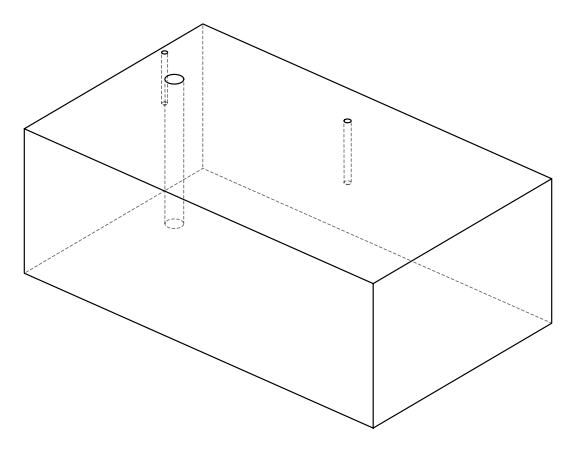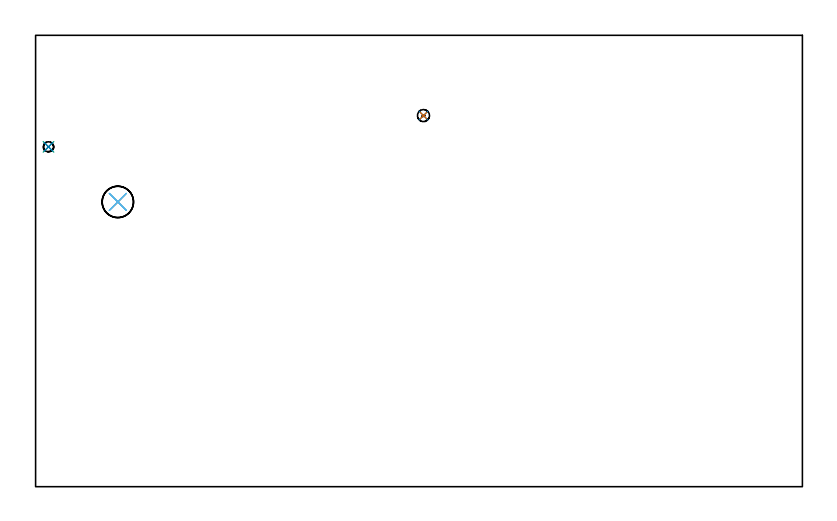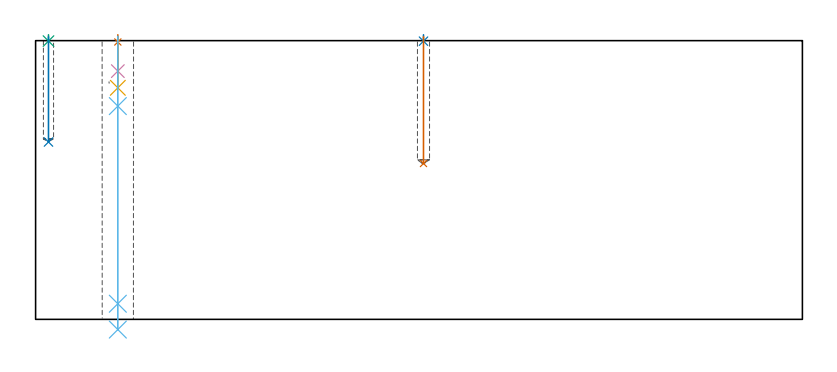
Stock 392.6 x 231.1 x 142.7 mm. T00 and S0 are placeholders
(PLAN: 8 operations, 5 tool changes, 1.5 min)
(1 SPOT_DRILL | STEP1HOLE | NXT0321_9005460120000 | 0.03 min | 3 mm3)
(2 SPOT_DRILL_1 | STEP1POCKET | NXT0321_9005460120000 | 0.03 min | 0 mm3)
(3 SPOT_DRILL_2 | STEP1POCKET_1 | NXT0321_9005460120000 | 0.03 min | 0 mm3)
(4 DRILL_BLIND_HOLE_INTO_CENTER | STEP1HOLE | UGT0301_217 | 0.07 min | 1139 mm3)
(5 DRILL_TO_ENLARGE_BLIND_HOLE | STEP1HOLE | NXT0301_111 | 0.11 min | 3440 mm3)
(6 GUN_DRILL_THROUGH_HOLE | STEP1HOLE | UGT0307_013 | 0.8 min | 24107 mm3)
(7 DRILL_BLIND_HOLE_INTO_CENTER_1 | STEP1POCKET | UGT0301_457 | 0.26 min | 1836 mm3)
(8 DRILL_BLIND_HOLE_INTO_CENTER_2 | STEP1POCKET_1 | UGT0301_447 | 0.22 min | 1065 mm3)
(TOOL NXT0321_9005460120000 | NC Spot Drill, 142deg, 12mm, Carbide, Uncoated | D12 PA142 FL30 Z2)
(TOOL UGT0301_217 | Twist Drill 10.4 mm | D10.4 PA118 FL82 Z2)
(TOOL NXT0301_111 | Carbide Drill 16.1mm [860.1-1610-050A1-PM 4234] | D16.1 PA147 FL73 Z2)
(TOOL UGT0307_013 | Gun Drill 16 mm | D16 PA130 FL24 Z1)
(TOOL UGT0301_457 | Carbide Drill 6.2 mm | D6.2 PA118 FL63 Z2)
(TOOL UGT0301_447 | Carbide Drill 5.2 mm | D5.2 PA118 FL52 Z2)
(OP 1 SPOT_DRILL)
G17 G21 G94 G90
T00 M6
G54
G17 G0 G90 X42.1 Y145.8 S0 M3
G43 Z152.7 H0
G94 G81 G98 Z142.011 F250. R145.7
G80
M5
M2
(OP 2 SPOT_DRILL_1)
G17 G21 G94 G90
T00 M6
G54
G17 G0 G90 X198.6 Y190. S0 M3
G43 Z152.7 H0
G94 G81 G98 Z142.433 F250. R145.7
G80
M5
M2
(OP 3 SPOT_DRILL_2)
G17 G21 G94 G90
T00 M6
G54
G17 G0 G90 X6.6 Y174. S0 M3
G43 Z152.7 H0
G94 G81 G98 Z142.476 F250. R145.7
G80
M5
M2
(OP 4 DRILL_BLIND_HOLE_INTO_CENTER)
G17 G21 G94 G90
T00 M6
G54
G17 G0 G90 X42.1 Y145.8 S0 M3
G43 Z152.7 H0
G94 G81 G98 Z127.1 F250. R144.7
G80
M5
M2
(OP 5 DRILL_TO_ENLARGE_BLIND_HOLE)
G17 G21 G94 G90
T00 M6
G54
G17 G0 G90 X42.1 Y145.8 S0 M3
G43 Z152.7 H1
G94 G81 G98 Z118.55 F250. R144.7
G80
M5
M2
(OP 6 GUN_DRILL_THROUGH_HOLE)
G17 G21 G94 G90
T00 M6
G54
G17 G0 G90 X42.1 Y145.8 M8
G43 Z152.7 H0
Z144.92
S716 M3
G94 G1 Z109.189 F125. M26
G4 X.084
Z8. F250.
G4 X.084
Z-5.23 F125.
G4 X.084
M5
M9
G0 Z144.92
Z152.7
M2
(OP 7 DRILL_BLIND_HOLE_INTO_CENTER_1)
G17 G21 G94 G90
T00 M6
G54
G17 G0 G90 X198.6 Y190. S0 M3
G43 Z152.7 H0
G94 G81 G98 Z79.8 F250. R144.7
G80
M5
M2
(OP 8 DRILL_BLIND_HOLE_INTO_CENTER_2)
G17 G21 G94 G90
T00 M6
G54
G17 G0 G90 X6.6 Y174. S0 M3
G43 Z152.7 H0
G94 G81 G98 Z90.8 F250. R144.7
G80
M5
M2
